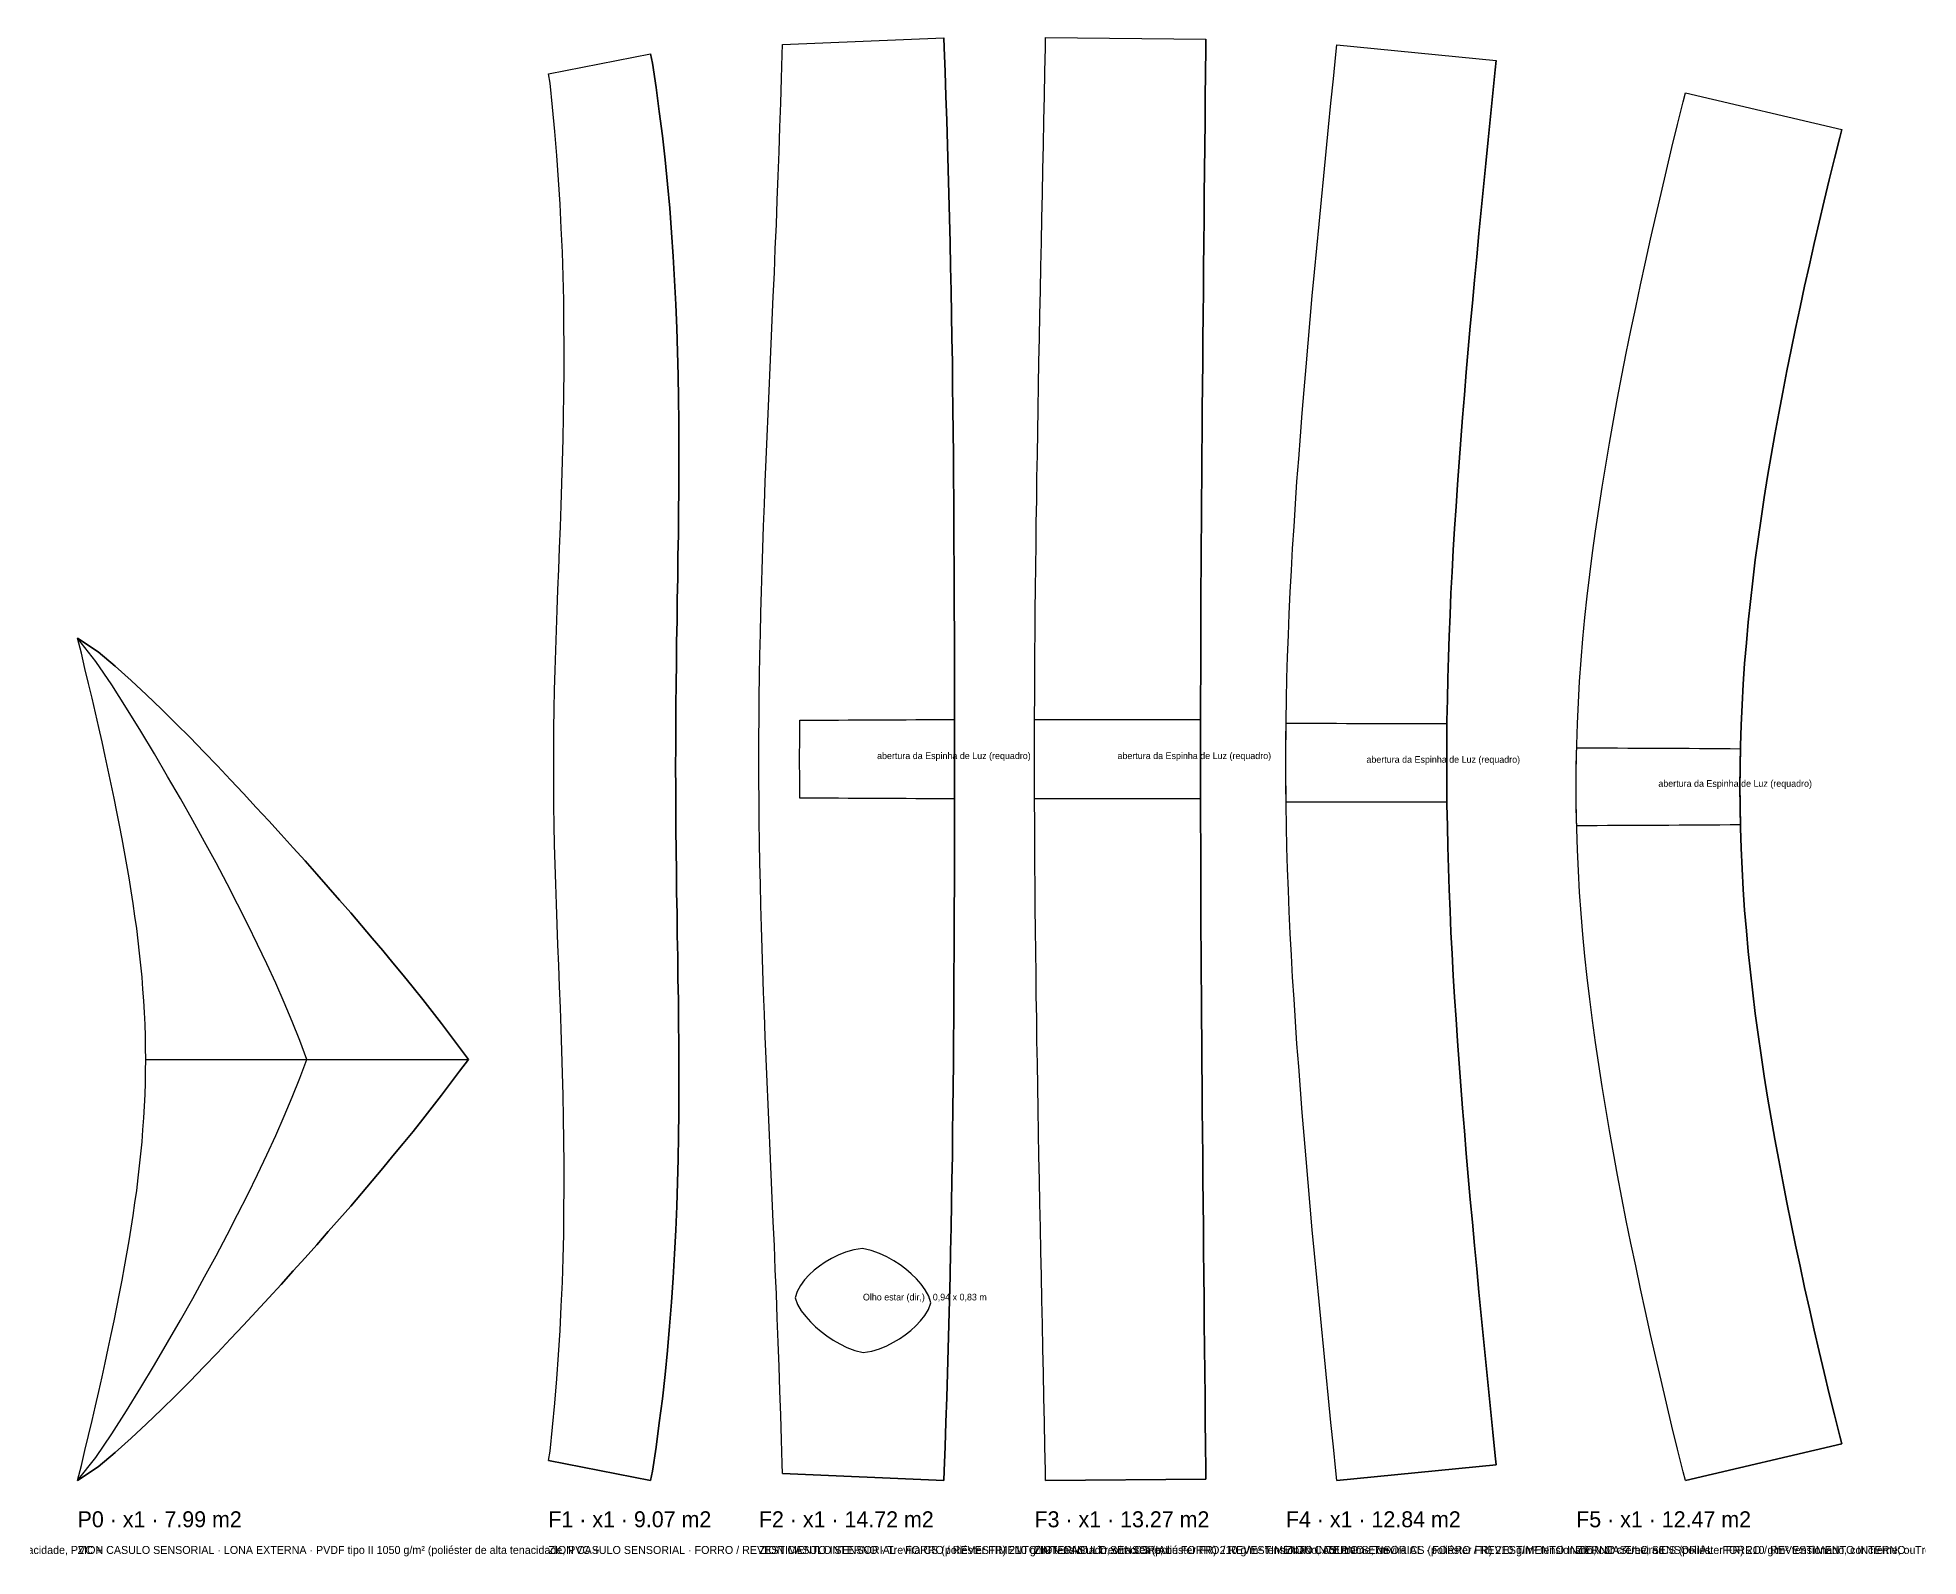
# Model space of a CAD drawing. Header units: metres. Extents: x 0 to 50.3, y -0.6 to 11.6.
# Drawn here: x 24.96 to 39.07, y -0.57 to 10.82 of the extents above; entities that cross this region are included whole.
import ezdxf

# ---------------------------------------------------------------- set-up
doc = ezdxf.new("R2010")
doc.units = ezdxf.units.M
for name, color, linetype in [('BOLSA', 30, 'Continuous'), ('CONTORNO', 7, 'Continuous'), ('KEDER', 5, 'Continuous'), ('LINHA', 8, 'Continuous'), ('RECORTE', 3, 'Continuous'), ('TEXTO', 2, 'Continuous')]:
    doc.layers.add(name, color=color, linetype=linetype)

msp = doc.modelspace()

# ---------------------------------------------------------------- linework, layer by layer
at = {"layer": 'BOLSA'}
msp.add_lwpolyline([(25.265, 0), (25.418, 0.103), (25.547, 0.21), (25.667, 0.318), (25.782, 0.425), (25.894, 0.532), (26.002, 0.639), (26.108, 0.746), (26.212, 0.852), (26.313, 0.957), (26.412, 1.062), (26.51, 1.165), (26.605, 1.268), (26.699, 1.37), (26.792, 1.471), (26.882, 1.572), (26.972, 1.671), (27.059, 1.769), (27.145, 1.867), (27.23, 1.963), (27.313, 2.059), (27.394, 2.154), (27.475, 2.248), (27.553, 2.342), (27.63, 2.435), (27.706, 2.527), (27.78, 2.618), (27.853, 2.709), (27.924, 2.8), (27.994, 2.89), (28.062, 2.979), (28.129, 3.069), (28.195, 3.158), (28.129, 3.248), (28.062, 3.337), (27.994, 3.427), (27.924, 3.517), (27.853, 3.608), (27.78, 3.698), (27.706, 3.79), (27.63, 3.882), (27.553, 3.975), (27.475, 4.068), (27.394, 4.162), (27.313, 4.257), (27.23, 4.353), (27.145, 4.45), (27.059, 4.547), (26.972, 4.646), (26.882, 4.745), (26.792, 4.845), (26.699, 4.946), (26.605, 5.048), (26.51, 5.151), (26.412, 5.255), (26.313, 5.359), (26.212, 5.465), (26.108, 5.571), (26.002, 5.677), (25.894, 5.784), (25.782, 5.891), (25.667, 5.999), (25.547, 6.106), (25.418, 6.213), (25.265, 6.317)], dxfattribs=at)
at = {"layer": 'CONTORNO'}
for points in [[(30.55, 0.053), (30.549, 0.125), (30.544, 0.307), (30.538, 0.49), (30.532, 0.672), (30.526, 0.855), (30.519, 1.037), (30.512, 1.219), (30.505, 1.401), (30.497, 1.582), (30.49, 1.762), (30.482, 1.941), (30.474, 2.119), (30.466, 2.296), (30.459, 2.472), (30.451, 2.647), (30.443, 2.82), (30.436, 2.991), (30.429, 3.162), (30.422, 3.33), (30.415, 3.497), (30.409, 3.663), (30.403, 3.827), (30.398, 3.99), (30.393, 4.151), (30.389, 4.312), (30.385, 4.471), (30.381, 4.629), (30.379, 4.786), (30.377, 4.943), (30.375, 5.098), (30.374, 5.254), (30.374, 5.41), (30.374, 5.565), (30.375, 5.721), (30.377, 5.877), (30.379, 6.033), (30.381, 6.19), (30.385, 6.348), (30.389, 6.507), (30.393, 6.668), (30.398, 6.829), (30.403, 6.992), (30.409, 7.156), (30.415, 7.322), (30.422, 7.489), (30.429, 7.657), (30.436, 7.828), (30.443, 7.999), (30.451, 8.172), (30.459, 8.347), (30.466, 8.523), (30.474, 8.7), (30.482, 8.878), (30.49, 9.057), (30.497, 9.237), (30.505, 9.418), (30.512, 9.6), (30.519, 9.782), (30.526, 9.964), (30.532, 10.147), (30.538, 10.329), (30.544, 10.512), (30.549, 10.694), (30.55, 10.767), (31.76, 10.819), (31.764, 10.746), (31.771, 10.563), (31.777, 10.38), (31.783, 10.197), (31.789, 10.013), (31.794, 9.83), (31.799, 9.648), (31.804, 9.465), (31.808, 9.284), (31.812, 9.102), (31.816, 8.922), (31.819, 8.743), (31.822, 8.565), (31.825, 8.388), (31.827, 8.212), (31.829, 8.037), (31.831, 7.864), (31.833, 7.692), (31.834, 7.521), (31.835, 7.352), (31.836, 7.185), (31.837, 7.018), (31.838, 6.853), (31.839, 6.689), (31.839, 6.527), (31.84, 6.365), (31.84, 6.204), (31.84, 6.044), (31.841, 5.885), (31.841, 5.726), (31.841, 5.568), (31.841, 5.41), (31.841, 5.251), (31.841, 5.093), (31.841, 4.934), (31.84, 4.775), (31.84, 4.615), (31.84, 4.454), (31.839, 4.292), (31.839, 4.13), (31.838, 3.966), (31.837, 3.801), (31.836, 3.634), (31.835, 3.467), (31.834, 3.298), (31.833, 3.127), (31.831, 2.955), (31.829, 2.782), (31.827, 2.607), (31.825, 2.432), (31.822, 2.254), (31.819, 2.076), (31.816, 1.897), (31.812, 1.717), (31.808, 1.536), (31.804, 1.354), (31.799, 1.171), (31.794, 0.989), (31.789, 0.806), (31.783, 0.622), (31.777, 0.439), (31.771, 0.256), (31.764, 0.073), (31.76, 0)], [(32.524, 0), (32.523, 0.073), (32.519, 0.256), (32.515, 0.439), (32.511, 0.623), (32.507, 0.806), (32.504, 0.989), (32.5, 1.172), (32.496, 1.354), (32.492, 1.536), (32.489, 1.717), (32.485, 1.897), (32.481, 2.077), (32.478, 2.255), (32.474, 2.432), (32.471, 2.608), (32.468, 2.782), (32.465, 2.956), (32.462, 3.128), (32.459, 3.298), (32.457, 3.467), (32.454, 3.635), (32.452, 3.801), (32.45, 3.966), (32.448, 4.13), (32.446, 4.293), (32.445, 4.454), (32.444, 4.615), (32.443, 4.775), (32.442, 4.934), (32.441, 5.093), (32.441, 5.251), (32.441, 5.41), (32.441, 5.568), (32.441, 5.727), (32.442, 5.885), (32.443, 6.045), (32.444, 6.205), (32.445, 6.365), (32.446, 6.527), (32.448, 6.69), (32.45, 6.853), (32.452, 7.018), (32.454, 7.185), (32.457, 7.352), (32.459, 7.522), (32.462, 7.692), (32.465, 7.864), (32.468, 8.037), (32.471, 8.212), (32.474, 8.388), (32.478, 8.565), (32.481, 8.743), (32.485, 8.922), (32.489, 9.103), (32.492, 9.284), (32.496, 9.465), (32.5, 9.648), (32.504, 9.831), (32.507, 10.014), (32.511, 10.197), (32.515, 10.38), (32.519, 10.563), (32.523, 10.746), (32.524, 10.82), (33.726, 10.808), (33.725, 10.735), (33.723, 10.553), (33.721, 10.37), (33.72, 10.188), (33.718, 10.005), (33.716, 9.823), (33.714, 9.641), (33.713, 9.459), (33.711, 9.278), (33.709, 9.097), (33.707, 8.918), (33.706, 8.739), (33.704, 8.561), (33.702, 8.385), (33.701, 8.209), (33.699, 8.035), (33.698, 7.862), (33.696, 7.691), (33.695, 7.521), (33.694, 7.352), (33.692, 7.184), (33.691, 7.018), (33.69, 6.853), (33.689, 6.69), (33.689, 6.527), (33.688, 6.365), (33.687, 6.205), (33.687, 6.045), (33.686, 5.885), (33.686, 5.727), (33.686, 5.568), (33.686, 5.41), (33.686, 5.251), (33.686, 5.093), (33.686, 4.934), (33.687, 4.775), (33.687, 4.615), (33.688, 4.454), (33.689, 4.293), (33.689, 4.13), (33.69, 3.966), (33.691, 3.801), (33.692, 3.635), (33.694, 3.468), (33.695, 3.299), (33.696, 3.129), (33.698, 2.957), (33.699, 2.785), (33.701, 2.61), (33.702, 2.435), (33.704, 2.258), (33.706, 2.081), (33.707, 1.902), (33.709, 1.722), (33.711, 1.542), (33.713, 1.361), (33.714, 1.179), (33.716, 0.997), (33.718, 0.814), (33.72, 0.632), (33.721, 0.449), (33.723, 0.267), (33.725, 0.085), (33.726, 0.012)], [(34.709, 0), (34.701, 0.073), (34.682, 0.254), (34.664, 0.435), (34.646, 0.617), (34.627, 0.799), (34.61, 0.98), (34.592, 1.161), (34.575, 1.342), (34.558, 1.523), (34.541, 1.702), (34.524, 1.881), (34.508, 2.059), (34.492, 2.236), (34.477, 2.412), (34.462, 2.587), (34.448, 2.761), (34.435, 2.933), (34.422, 3.104), (34.409, 3.274), (34.398, 3.442), (34.387, 3.609), (34.376, 3.775), (34.367, 3.94), (34.359, 4.103), (34.351, 4.266), (34.345, 4.427), (34.339, 4.588), (34.334, 4.747), (34.331, 4.907), (34.328, 5.066), (34.326, 5.224), (34.326, 5.382), (34.326, 5.541), (34.328, 5.699), (34.331, 5.858), (34.334, 6.017), (34.339, 6.177), (34.345, 6.338), (34.351, 6.499), (34.359, 6.662), (34.367, 6.825), (34.376, 6.99), (34.387, 7.155), (34.398, 7.323), (34.409, 7.491), (34.422, 7.661), (34.435, 7.832), (34.448, 8.004), (34.462, 8.178), (34.477, 8.352), (34.492, 8.528), (34.508, 8.705), (34.524, 8.883), (34.541, 9.062), (34.558, 9.242), (34.575, 9.422), (34.592, 9.603), (34.61, 9.784), (34.627, 9.966), (34.646, 10.148), (34.664, 10.329), (34.682, 10.511), (34.701, 10.692), (34.709, 10.765), (35.903, 10.647), (35.896, 10.578), (35.878, 10.403), (35.86, 10.227), (35.842, 10.052), (35.825, 9.876), (35.807, 9.701), (35.79, 9.525), (35.774, 9.35), (35.757, 9.176), (35.741, 9.002), (35.725, 8.828), (35.709, 8.655), (35.694, 8.483), (35.679, 8.312), (35.665, 8.142), (35.651, 7.972), (35.638, 7.804), (35.625, 7.637), (35.613, 7.47), (35.602, 7.305), (35.591, 7.14), (35.581, 6.977), (35.572, 6.815), (35.564, 6.653), (35.557, 6.492), (35.55, 6.332), (35.545, 6.173), (35.54, 6.014), (35.537, 5.856), (35.534, 5.698), (35.533, 5.54), (35.532, 5.382), (35.533, 5.225), (35.534, 5.067), (35.537, 4.909), (35.54, 4.751), (35.545, 4.592), (35.55, 4.432), (35.557, 4.272), (35.564, 4.112), (35.572, 3.95), (35.581, 3.788), (35.591, 3.624), (35.602, 3.46), (35.613, 3.295), (35.625, 3.128), (35.638, 2.961), (35.651, 2.792), (35.665, 2.623), (35.679, 2.453), (35.694, 2.281), (35.709, 2.109), (35.725, 1.937), (35.741, 1.763), (35.757, 1.589), (35.774, 1.414), (35.79, 1.239), (35.807, 1.064), (35.825, 0.889), (35.842, 0.713), (35.86, 0.537), (35.878, 0.362), (35.896, 0.187), (35.903, 0.118)], [(28.795, 0.15), (28.808, 0.22), (28.827, 0.4), (28.844, 0.581), (28.859, 0.762), (28.872, 0.944), (28.883, 1.125), (28.892, 1.307), (28.9, 1.487), (28.906, 1.667), (28.91, 1.846), (28.912, 2.024), (28.913, 2.2), (28.913, 2.375), (28.912, 2.548), (28.909, 2.719), (28.906, 2.889), (28.901, 3.056), (28.897, 3.222), (28.891, 3.385), (28.885, 3.546), (28.879, 3.705), (28.873, 3.862), (28.867, 4.017), (28.861, 4.17), (28.856, 4.322), (28.851, 4.472), (28.846, 4.62), (28.842, 4.767), (28.839, 4.914), (28.837, 5.059), (28.836, 5.204), (28.835, 5.349), (28.836, 5.493), (28.837, 5.638), (28.839, 5.784), (28.842, 5.93), (28.846, 6.077), (28.851, 6.226), (28.856, 6.376), (28.861, 6.527), (28.867, 6.68), (28.873, 6.835), (28.879, 6.992), (28.885, 7.151), (28.891, 7.312), (28.897, 7.476), (28.901, 7.641), (28.906, 7.809), (28.909, 7.978), (28.912, 8.149), (28.913, 8.322), (28.913, 8.497), (28.912, 8.674), (28.91, 8.851), (28.906, 9.03), (28.9, 9.21), (28.892, 9.391), (28.883, 9.572), (28.872, 9.753), (28.859, 9.935), (28.844, 10.116), (28.827, 10.297), (28.808, 10.478), (28.795, 10.548), (29.56, 10.697), (29.576, 10.627), (29.603, 10.446), (29.627, 10.265), (29.65, 10.084), (29.67, 9.903), (29.688, 9.721), (29.705, 9.54), (29.719, 9.358), (29.731, 9.178), (29.742, 8.998), (29.751, 8.819), (29.758, 8.64), (29.764, 8.463), (29.768, 8.287), (29.771, 8.113), (29.773, 7.939), (29.774, 7.768), (29.774, 7.597), (29.773, 7.428), (29.772, 7.261), (29.77, 7.095), (29.767, 6.931), (29.765, 6.768), (29.762, 6.607), (29.76, 6.447), (29.757, 6.288), (29.755, 6.129), (29.753, 5.972), (29.752, 5.816), (29.75, 5.66), (29.75, 5.504), (29.749, 5.349), (29.75, 5.193), (29.75, 5.038), (29.752, 4.882), (29.753, 4.725), (29.755, 4.568), (29.757, 4.41), (29.76, 4.251), (29.762, 4.091), (29.765, 3.929), (29.767, 3.766), (29.77, 3.602), (29.772, 3.436), (29.773, 3.269), (29.774, 3.1), (29.774, 2.93), (29.773, 2.758), (29.771, 2.585), (29.768, 2.41), (29.764, 2.234), (29.758, 2.057), (29.751, 1.879), (29.742, 1.7), (29.731, 1.52), (29.719, 1.339), (29.704, 1.158), (29.688, 0.976), (29.67, 0.795), (29.65, 0.613), (29.627, 0.432), (29.603, 0.251), (29.576, 0.071), (29.56, 0)], [(37.323, 0), (37.305, 0.067), (37.262, 0.237), (37.221, 0.409), (37.18, 0.58), (37.139, 0.752), (37.1, 0.924), (37.061, 1.096), (37.023, 1.267), (36.985, 1.439), (36.949, 1.61), (36.914, 1.781), (36.879, 1.951), (36.846, 2.12), (36.814, 2.289), (36.783, 2.457), (36.753, 2.624), (36.725, 2.791), (36.698, 2.956), (36.672, 3.121), (36.648, 3.285), (36.626, 3.449), (36.605, 3.611), (36.586, 3.773), (36.569, 3.933), (36.554, 4.094), (36.541, 4.253), (36.529, 4.412), (36.52, 4.571), (36.513, 4.729), (36.507, 4.887), (36.504, 5.045), (36.503, 5.202), (36.504, 5.36), (36.507, 5.518), (36.513, 5.676), (36.52, 5.834), (36.529, 5.992), (36.541, 6.151), (36.554, 6.311), (36.569, 6.471), (36.586, 6.632), (36.605, 6.794), (36.626, 6.956), (36.648, 7.119), (36.672, 7.283), (36.698, 7.448), (36.725, 7.614), (36.753, 7.78), (36.783, 7.948), (36.814, 8.116), (36.846, 8.285), (36.879, 8.454), (36.914, 8.624), (36.949, 8.795), (36.985, 8.966), (37.023, 9.137), (37.061, 9.309), (37.1, 9.481), (37.139, 9.652), (37.18, 9.824), (37.221, 9.996), (37.262, 10.167), (37.305, 10.338), (37.323, 10.405), (38.496, 10.13), (38.479, 10.071), (38.44, 9.912), (38.401, 9.754), (38.362, 9.595), (38.325, 9.435), (38.288, 9.276), (38.252, 9.116), (38.216, 8.957), (38.182, 8.798), (38.148, 8.638), (38.115, 8.479), (38.083, 8.32), (38.052, 8.161), (38.022, 8.003), (37.993, 7.845), (37.965, 7.687), (37.938, 7.529), (37.913, 7.372), (37.889, 7.215), (37.867, 7.059), (37.846, 6.903), (37.827, 6.747), (37.809, 6.591), (37.793, 6.436), (37.779, 6.281), (37.766, 6.127), (37.756, 5.972), (37.747, 5.818), (37.74, 5.664), (37.735, 5.51), (37.732, 5.356), (37.731, 5.202), (37.732, 5.048), (37.735, 4.895), (37.74, 4.741), (37.747, 4.587), (37.756, 4.432), (37.766, 4.278), (37.779, 4.123), (37.793, 3.968), (37.809, 3.813), (37.827, 3.658), (37.846, 3.502), (37.867, 3.346), (37.889, 3.189), (37.913, 3.033), (37.938, 2.875), (37.965, 2.718), (37.993, 2.56), (38.022, 2.402), (38.052, 2.243), (38.083, 2.085), (38.115, 1.926), (38.148, 1.766), (38.182, 1.607), (38.216, 1.448), (38.252, 1.288), (38.288, 1.129), (38.325, 0.969), (38.362, 0.81), (38.401, 0.651), (38.44, 0.492), (38.479, 0.334), (38.496, 0.275)], [(25.265, 0), (25.293, 0.114), (25.32, 0.227), (25.347, 0.338), (25.373, 0.45), (25.398, 0.56), (25.423, 0.669), (25.448, 0.777), (25.472, 0.884), (25.495, 0.99), (25.517, 1.095), (25.539, 1.199), (25.56, 1.301), (25.58, 1.403), (25.599, 1.503), (25.617, 1.603), (25.635, 1.701), (25.651, 1.798), (25.667, 1.894), (25.681, 1.989), (25.695, 2.083), (25.708, 2.176), (25.719, 2.269), (25.73, 2.36), (25.739, 2.451), (25.748, 2.541), (25.755, 2.63), (25.762, 2.719), (25.767, 2.807), (25.771, 2.895), (25.774, 2.983), (25.775, 3.071), (25.776, 3.158), (25.775, 3.246), (25.774, 3.333), (25.771, 3.421), (25.767, 3.509), (25.762, 3.597), (25.755, 3.686), (25.748, 3.776), (25.739, 3.866), (25.73, 3.956), (25.719, 4.048), (25.708, 4.14), (25.695, 4.233), (25.681, 4.327), (25.667, 4.422), (25.651, 4.519), (25.635, 4.616), (25.617, 4.714), (25.599, 4.813), (25.58, 4.914), (25.56, 5.015), (25.539, 5.118), (25.517, 5.222), (25.495, 5.327), (25.472, 5.433), (25.448, 5.54), (25.423, 5.648), (25.398, 5.757), (25.373, 5.867), (25.347, 5.978), (25.32, 6.09), (25.293, 6.203), (25.265, 6.317), (25.265, 6.317), (25.418, 6.213), (25.547, 6.106), (25.667, 5.999), (25.782, 5.891), (25.894, 5.784), (26.002, 5.677), (26.108, 5.571), (26.212, 5.465), (26.313, 5.359), (26.412, 5.255), (26.51, 5.151), (26.605, 5.048), (26.699, 4.946), (26.792, 4.845), (26.882, 4.745), (26.972, 4.646), (27.059, 4.547), (27.145, 4.45), (27.23, 4.353), (27.313, 4.257), (27.394, 4.162), (27.475, 4.068), (27.553, 3.975), (27.63, 3.882), (27.706, 3.79), (27.78, 3.698), (27.853, 3.608), (27.924, 3.517), (27.994, 3.427), (28.062, 3.337), (28.129, 3.248), (28.195, 3.158), (28.129, 3.069), (28.062, 2.979), (27.994, 2.89), (27.924, 2.8), (27.853, 2.709), (27.78, 2.618), (27.706, 2.527), (27.63, 2.435), (27.553, 2.342), (27.475, 2.248), (27.394, 2.154), (27.313, 2.059), (27.23, 1.963), (27.145, 1.867), (27.059, 1.769), (26.972, 1.671), (26.882, 1.572), (26.792, 1.471), (26.699, 1.37), (26.605, 1.268), (26.51, 1.165), (26.412, 1.062), (26.313, 0.957), (26.212, 0.852), (26.108, 0.746), (26.002, 0.639), (25.894, 0.532), (25.782, 0.425), (25.667, 0.318), (25.547, 0.21), (25.418, 0.103), (25.265, 0)]]:
    msp.add_lwpolyline(points, close=True, dxfattribs=at)
at = {"layer": 'KEDER'}
for points in [[(30.55, 0.053), (30.549, 0.125), (30.544, 0.307), (30.538, 0.49), (30.532, 0.672), (30.526, 0.855), (30.519, 1.037), (30.512, 1.219), (30.505, 1.401), (30.497, 1.582), (30.49, 1.762), (30.482, 1.941), (30.474, 2.119), (30.466, 2.296), (30.459, 2.472), (30.451, 2.647), (30.443, 2.82), (30.436, 2.991), (30.429, 3.162), (30.422, 3.33), (30.415, 3.497), (30.409, 3.663), (30.403, 3.827), (30.398, 3.99), (30.393, 4.151), (30.389, 4.312), (30.385, 4.471), (30.381, 4.629), (30.379, 4.786), (30.377, 4.943), (30.375, 5.098), (30.374, 5.254), (30.374, 5.41), (30.374, 5.565), (30.375, 5.721), (30.377, 5.877), (30.379, 6.033), (30.381, 6.19), (30.385, 6.348), (30.389, 6.507), (30.393, 6.668), (30.398, 6.829), (30.403, 6.992), (30.409, 7.156), (30.415, 7.322), (30.422, 7.489), (30.429, 7.657), (30.436, 7.828), (30.443, 7.999), (30.451, 8.172), (30.459, 8.347), (30.466, 8.523), (30.474, 8.7), (30.482, 8.878), (30.49, 9.057), (30.497, 9.237), (30.505, 9.418), (30.512, 9.6), (30.519, 9.782), (30.526, 9.964), (30.532, 10.147), (30.538, 10.329), (30.544, 10.512), (30.549, 10.694), (30.55, 10.767)], [(30.55, 10.767), (31.76, 10.819)], [(31.76, 0), (31.764, 0.073), (31.771, 0.256), (31.777, 0.439), (31.783, 0.622), (31.789, 0.806), (31.794, 0.989), (31.799, 1.171), (31.804, 1.354), (31.808, 1.536), (31.812, 1.717), (31.816, 1.897), (31.819, 2.076), (31.822, 2.254), (31.825, 2.432), (31.827, 2.607), (31.829, 2.782), (31.831, 2.955), (31.833, 3.127), (31.834, 3.298), (31.835, 3.467), (31.836, 3.634), (31.837, 3.801), (31.838, 3.966), (31.839, 4.13), (31.839, 4.292), (31.84, 4.454), (31.84, 4.615), (31.84, 4.775), (31.841, 4.934), (31.841, 5.093), (31.841, 5.251), (31.841, 5.41), (31.841, 5.568), (31.841, 5.726), (31.841, 5.885), (31.84, 6.044), (31.84, 6.204), (31.84, 6.365), (31.839, 6.527), (31.839, 6.689), (31.838, 6.853), (31.837, 7.018), (31.836, 7.185), (31.835, 7.352), (31.834, 7.521), (31.833, 7.692), (31.831, 7.864), (31.829, 8.037), (31.827, 8.212), (31.825, 8.388), (31.822, 8.565), (31.819, 8.743), (31.816, 8.922), (31.812, 9.102), (31.808, 9.284), (31.804, 9.465), (31.799, 9.648), (31.794, 9.83), (31.789, 10.013), (31.783, 10.197), (31.777, 10.38), (31.771, 10.563), (31.764, 10.746), (31.76, 10.819)], [(32.524, 0), (32.523, 0.073), (32.519, 0.256), (32.515, 0.439), (32.511, 0.623), (32.507, 0.806), (32.504, 0.989), (32.5, 1.172), (32.496, 1.354), (32.492, 1.536), (32.489, 1.717), (32.485, 1.897), (32.481, 2.077), (32.478, 2.255), (32.474, 2.432), (32.471, 2.608), (32.468, 2.782), (32.465, 2.956), (32.462, 3.128), (32.459, 3.298), (32.457, 3.467), (32.454, 3.635), (32.452, 3.801), (32.45, 3.966), (32.448, 4.13), (32.446, 4.293), (32.445, 4.454), (32.444, 4.615), (32.443, 4.775), (32.442, 4.934), (32.441, 5.093), (32.441, 5.251), (32.441, 5.41), (32.441, 5.568), (32.441, 5.727), (32.442, 5.885), (32.443, 6.045), (32.444, 6.205), (32.445, 6.365), (32.446, 6.527), (32.448, 6.69), (32.45, 6.853), (32.452, 7.018), (32.454, 7.185), (32.457, 7.352), (32.459, 7.522), (32.462, 7.692), (32.465, 7.864), (32.468, 8.037), (32.471, 8.212), (32.474, 8.388), (32.478, 8.565), (32.481, 8.743), (32.485, 8.922), (32.489, 9.103), (32.492, 9.284), (32.496, 9.465), (32.5, 9.648), (32.504, 9.831), (32.507, 10.014), (32.511, 10.197), (32.515, 10.38), (32.519, 10.563), (32.523, 10.746), (32.524, 10.82)], [(32.524, 10.82), (33.726, 10.808)], [(33.726, 0.012), (33.725, 0.085), (33.723, 0.267), (33.721, 0.449), (33.72, 0.632), (33.718, 0.814), (33.716, 0.997), (33.714, 1.179), (33.713, 1.361), (33.711, 1.542), (33.709, 1.722), (33.707, 1.902), (33.706, 2.081), (33.704, 2.258), (33.702, 2.435), (33.701, 2.61), (33.699, 2.785), (33.698, 2.957), (33.696, 3.129), (33.695, 3.299), (33.694, 3.468), (33.692, 3.635), (33.691, 3.801), (33.69, 3.966), (33.689, 4.13), (33.689, 4.293), (33.688, 4.454), (33.687, 4.615), (33.687, 4.775), (33.686, 4.934), (33.686, 5.093), (33.686, 5.251), (33.686, 5.41), (33.686, 5.568), (33.686, 5.727), (33.686, 5.885), (33.687, 6.045), (33.687, 6.205), (33.688, 6.365), (33.689, 6.527), (33.689, 6.69), (33.69, 6.853), (33.691, 7.018), (33.692, 7.184), (33.694, 7.352), (33.695, 7.521), (33.696, 7.691), (33.698, 7.862), (33.699, 8.035), (33.701, 8.209), (33.702, 8.385), (33.704, 8.561), (33.706, 8.739), (33.707, 8.918), (33.709, 9.097), (33.711, 9.278), (33.713, 9.459), (33.714, 9.641), (33.716, 9.823), (33.718, 10.005), (33.72, 10.188), (33.721, 10.37), (33.723, 10.553), (33.725, 10.735), (33.726, 10.808)], [(34.709, 0), (34.701, 0.073), (34.682, 0.254), (34.664, 0.435), (34.646, 0.617), (34.627, 0.799), (34.61, 0.98), (34.592, 1.161), (34.575, 1.342), (34.558, 1.523), (34.541, 1.702), (34.524, 1.881), (34.508, 2.059), (34.492, 2.236), (34.477, 2.412), (34.462, 2.587), (34.448, 2.761), (34.435, 2.933), (34.422, 3.104), (34.409, 3.274), (34.398, 3.442), (34.387, 3.609), (34.376, 3.775), (34.367, 3.94), (34.359, 4.103), (34.351, 4.266), (34.345, 4.427), (34.339, 4.588), (34.334, 4.747), (34.331, 4.907), (34.328, 5.066), (34.326, 5.224), (34.326, 5.382), (34.326, 5.541), (34.328, 5.699), (34.331, 5.858), (34.334, 6.017), (34.339, 6.177), (34.345, 6.338), (34.351, 6.499), (34.359, 6.662), (34.367, 6.825), (34.376, 6.99), (34.387, 7.155), (34.398, 7.323), (34.409, 7.491), (34.422, 7.661), (34.435, 7.832), (34.448, 8.004), (34.462, 8.178), (34.477, 8.352), (34.492, 8.528), (34.508, 8.705), (34.524, 8.883), (34.541, 9.062), (34.558, 9.242), (34.575, 9.422), (34.592, 9.603), (34.61, 9.784), (34.627, 9.966), (34.646, 10.148), (34.664, 10.329), (34.682, 10.511), (34.701, 10.692), (34.709, 10.765)], [(34.709, 10.765), (35.903, 10.647)], [(28.795, 10.548), (29.56, 10.697)], [(29.56, 0), (29.576, 0.071), (29.603, 0.251), (29.627, 0.432), (29.65, 0.613), (29.67, 0.795), (29.688, 0.976), (29.704, 1.158), (29.719, 1.339), (29.731, 1.52), (29.742, 1.7), (29.751, 1.879), (29.758, 2.057), (29.764, 2.234), (29.768, 2.41), (29.771, 2.585), (29.773, 2.758), (29.774, 2.93), (29.774, 3.1), (29.773, 3.269), (29.772, 3.436), (29.77, 3.602), (29.767, 3.766), (29.765, 3.929), (29.762, 4.091), (29.76, 4.251), (29.757, 4.41), (29.755, 4.568), (29.753, 4.725), (29.752, 4.882), (29.75, 5.038), (29.75, 5.193), (29.749, 5.349), (29.75, 5.504), (29.75, 5.66), (29.752, 5.816), (29.753, 5.972), (29.755, 6.129), (29.757, 6.288), (29.76, 6.447), (29.762, 6.607), (29.765, 6.768), (29.767, 6.931), (29.77, 7.095), (29.772, 7.261), (29.773, 7.428), (29.774, 7.597), (29.774, 7.768), (29.773, 7.939), (29.771, 8.113), (29.768, 8.287), (29.764, 8.463), (29.758, 8.64), (29.751, 8.819), (29.742, 8.998), (29.731, 9.178), (29.719, 9.358), (29.705, 9.54), (29.688, 9.721), (29.67, 9.903), (29.65, 10.084), (29.627, 10.265), (29.603, 10.446), (29.576, 10.627), (29.56, 10.697)], [(35.903, 0.118), (35.896, 0.187), (35.878, 0.362), (35.86, 0.537), (35.842, 0.713), (35.825, 0.889), (35.807, 1.064), (35.79, 1.239), (35.774, 1.414), (35.757, 1.589), (35.741, 1.763), (35.725, 1.937), (35.709, 2.109), (35.694, 2.281), (35.679, 2.453), (35.665, 2.623), (35.651, 2.792), (35.638, 2.961), (35.625, 3.128), (35.613, 3.295), (35.602, 3.46), (35.591, 3.624), (35.581, 3.788), (35.572, 3.95), (35.564, 4.112), (35.557, 4.272), (35.55, 4.432), (35.545, 4.592), (35.54, 4.751), (35.537, 4.909), (35.534, 5.067), (35.533, 5.225), (35.532, 5.382), (35.533, 5.54), (35.534, 5.698), (35.537, 5.856), (35.54, 6.014), (35.545, 6.173), (35.55, 6.332), (35.557, 6.492), (35.564, 6.653), (35.572, 6.815), (35.581, 6.977), (35.591, 7.14), (35.602, 7.305), (35.613, 7.47), (35.625, 7.637), (35.638, 7.804), (35.651, 7.972), (35.665, 8.142), (35.679, 8.312), (35.694, 8.483), (35.709, 8.655), (35.725, 8.828), (35.741, 9.002), (35.757, 9.176), (35.774, 9.35), (35.79, 9.525), (35.807, 9.701), (35.825, 9.876), (35.842, 10.052), (35.86, 10.227), (35.878, 10.403), (35.896, 10.578), (35.903, 10.647)], [(28.795, 0.15), (28.808, 0.22), (28.827, 0.4), (28.844, 0.581), (28.859, 0.762), (28.872, 0.944), (28.883, 1.125), (28.892, 1.307), (28.9, 1.487), (28.906, 1.667), (28.91, 1.846), (28.912, 2.024), (28.913, 2.2), (28.913, 2.375), (28.912, 2.548), (28.909, 2.719), (28.906, 2.889), (28.901, 3.056), (28.897, 3.222), (28.891, 3.385), (28.885, 3.546), (28.879, 3.705), (28.873, 3.862), (28.867, 4.017), (28.861, 4.17), (28.856, 4.322), (28.851, 4.472), (28.846, 4.62), (28.842, 4.767), (28.839, 4.914), (28.837, 5.059), (28.836, 5.204), (28.835, 5.349), (28.836, 5.493), (28.837, 5.638), (28.839, 5.784), (28.842, 5.93), (28.846, 6.077), (28.851, 6.226), (28.856, 6.376), (28.861, 6.527), (28.867, 6.68), (28.873, 6.835), (28.879, 6.992), (28.885, 7.151), (28.891, 7.312), (28.897, 7.476), (28.901, 7.641), (28.906, 7.809), (28.909, 7.978), (28.912, 8.149), (28.913, 8.322), (28.913, 8.497), (28.912, 8.674), (28.91, 8.851), (28.906, 9.03), (28.9, 9.21), (28.892, 9.391), (28.883, 9.572), (28.872, 9.753), (28.859, 9.935), (28.844, 10.116), (28.827, 10.297), (28.808, 10.478), (28.795, 10.548)], [(37.323, 0), (37.305, 0.067), (37.262, 0.237), (37.221, 0.409), (37.18, 0.58), (37.139, 0.752), (37.1, 0.924), (37.061, 1.096), (37.023, 1.267), (36.985, 1.439), (36.949, 1.61), (36.914, 1.781), (36.879, 1.951), (36.846, 2.12), (36.814, 2.289), (36.783, 2.457), (36.753, 2.624), (36.725, 2.791), (36.698, 2.956), (36.672, 3.121), (36.648, 3.285), (36.626, 3.449), (36.605, 3.611), (36.586, 3.773), (36.569, 3.933), (36.554, 4.094), (36.541, 4.253), (36.529, 4.412), (36.52, 4.571), (36.513, 4.729), (36.507, 4.887), (36.504, 5.045), (36.503, 5.202), (36.504, 5.36), (36.507, 5.518), (36.513, 5.676), (36.52, 5.834), (36.529, 5.992), (36.541, 6.151), (36.554, 6.311), (36.569, 6.471), (36.586, 6.632), (36.605, 6.794), (36.626, 6.956), (36.648, 7.119), (36.672, 7.283), (36.698, 7.448), (36.725, 7.614), (36.753, 7.78), (36.783, 7.948), (36.814, 8.116), (36.846, 8.285), (36.879, 8.454), (36.914, 8.624), (36.949, 8.795), (36.985, 8.966), (37.023, 9.137), (37.061, 9.309), (37.1, 9.481), (37.139, 9.652), (37.18, 9.824), (37.221, 9.996), (37.262, 10.167), (37.305, 10.338), (37.323, 10.405)], [(37.323, 10.405), (38.496, 10.13)], [(38.496, 0.275), (38.479, 0.334), (38.44, 0.492), (38.401, 0.651), (38.362, 0.81), (38.325, 0.969), (38.288, 1.129), (38.252, 1.288), (38.216, 1.448), (38.182, 1.607), (38.148, 1.766), (38.115, 1.926), (38.083, 2.085), (38.052, 2.243), (38.022, 2.402), (37.993, 2.56), (37.965, 2.718), (37.938, 2.875), (37.913, 3.033), (37.889, 3.189), (37.867, 3.346), (37.846, 3.502), (37.827, 3.658), (37.809, 3.813), (37.793, 3.968), (37.779, 4.123), (37.766, 4.278), (37.756, 4.432), (37.747, 4.587), (37.74, 4.741), (37.735, 4.895), (37.732, 5.048), (37.731, 5.202), (37.732, 5.356), (37.735, 5.51), (37.74, 5.664), (37.747, 5.818), (37.756, 5.972), (37.766, 6.127), (37.779, 6.281), (37.793, 6.436), (37.809, 6.591), (37.827, 6.747), (37.846, 6.903), (37.867, 7.059), (37.889, 7.215), (37.913, 7.372), (37.938, 7.529), (37.965, 7.687), (37.993, 7.845), (38.022, 8.003), (38.052, 8.161), (38.083, 8.32), (38.115, 8.479), (38.148, 8.638), (38.182, 8.798), (38.216, 8.957), (38.252, 9.116), (38.288, 9.276), (38.325, 9.435), (38.362, 9.595), (38.401, 9.754), (38.44, 9.912), (38.479, 10.071), (38.496, 10.13)], [(25.265, 0), (25.293, 0.114), (25.32, 0.227), (25.347, 0.338), (25.373, 0.45), (25.398, 0.56), (25.423, 0.669), (25.448, 0.777), (25.472, 0.884), (25.495, 0.99), (25.517, 1.095), (25.539, 1.199), (25.56, 1.301), (25.58, 1.403), (25.599, 1.503), (25.617, 1.603), (25.635, 1.701), (25.651, 1.798), (25.667, 1.894), (25.681, 1.989), (25.695, 2.083), (25.708, 2.176), (25.719, 2.269), (25.73, 2.36), (25.739, 2.451), (25.748, 2.541), (25.755, 2.63), (25.762, 2.719), (25.767, 2.807), (25.771, 2.895), (25.774, 2.983), (25.775, 3.071), (25.776, 3.158), (25.775, 3.246), (25.774, 3.333), (25.771, 3.421), (25.767, 3.509), (25.762, 3.597), (25.755, 3.686), (25.748, 3.776), (25.739, 3.866), (25.73, 3.956), (25.719, 4.048), (25.708, 4.14), (25.695, 4.233), (25.681, 4.327), (25.667, 4.422), (25.651, 4.519), (25.635, 4.616), (25.617, 4.714), (25.599, 4.813), (25.58, 4.914), (25.56, 5.015), (25.539, 5.118), (25.517, 5.222), (25.495, 5.327), (25.472, 5.433), (25.448, 5.54), (25.423, 5.648), (25.398, 5.757), (25.373, 5.867), (25.347, 5.978), (25.32, 6.09), (25.293, 6.203), (25.265, 6.317)], [(28.795, 0.15), (29.56, 0)], [(37.323, 0), (38.496, 0.275)], [(30.55, 0.053), (31.76, 0)], [(32.524, 0), (33.726, 0.012)], [(34.709, 0), (35.903, 0.118)]]:
    msp.add_lwpolyline(points, dxfattribs=at)
at = {"layer": 'LINHA'}
for points in [[(25.265, 6.317), (25.265, 6.317)], [(25.265, 0), (25.402, 0.174), (25.521, 0.35), (25.632, 0.524), (25.739, 0.697), (25.842, 0.868), (25.94, 1.036), (26.036, 1.203), (26.128, 1.366), (26.217, 1.527), (26.303, 1.686), (26.386, 1.842), (26.465, 1.995), (26.542, 2.146), (26.615, 2.296), (26.685, 2.443), (26.751, 2.588), (26.815, 2.732), (26.875, 2.875), (26.932, 3.017), (26.985, 3.158), (26.932, 3.3), (26.875, 3.442), (26.815, 3.585), (26.751, 3.729), (26.685, 3.874), (26.615, 4.021), (26.542, 4.17), (26.465, 4.321), (26.386, 4.475), (26.303, 4.631), (26.217, 4.789), (26.128, 4.95), (26.036, 5.114), (25.94, 5.28), (25.842, 5.449), (25.739, 5.619), (25.632, 5.792), (25.521, 5.967), (25.402, 6.142), (25.265, 6.317)], [(25.776, 3.158), (25.927, 3.158), (26.078, 3.158), (26.23, 3.158), (26.381, 3.158), (26.532, 3.158), (26.683, 3.158), (26.834, 3.158), (26.985, 3.158), (27.137, 3.158), (27.288, 3.158), (27.439, 3.158), (27.59, 3.158), (27.741, 3.158), (27.892, 3.158), (28.044, 3.158), (28.195, 3.158)], [(25.265, 0), (25.265, 0)]]:
    msp.add_lwpolyline(points, dxfattribs=at)
at = {"layer": 'RECORTE'}
for points in [[(30.68, 5.117), (30.68, 5.131), (30.68, 5.146), (30.68, 5.161), (30.68, 5.175), (30.68, 5.19), (30.68, 5.205), (30.68, 5.219), (30.68, 5.234), (30.68, 5.248), (30.68, 5.263), (30.68, 5.278), (30.68, 5.292), (30.68, 5.307), (30.68, 5.322), (30.679, 5.336), (30.679, 5.351), (30.679, 5.366), (30.679, 5.38), (30.679, 5.395), (30.679, 5.41), (30.679, 5.424), (30.679, 5.439), (30.679, 5.453), (30.679, 5.468), (30.679, 5.483), (30.68, 5.497), (30.68, 5.512), (30.68, 5.527), (30.68, 5.541), (30.68, 5.556), (30.68, 5.571), (30.68, 5.585), (30.68, 5.6), (30.68, 5.615), (30.68, 5.629), (30.68, 5.644), (30.68, 5.658), (30.68, 5.673), (30.68, 5.688), (30.68, 5.702), (30.753, 5.703), (30.825, 5.703), (30.898, 5.703), (30.97, 5.703), (31.043, 5.704), (31.115, 5.704), (31.188, 5.704), (31.26, 5.705), (31.333, 5.705), (31.406, 5.705), (31.478, 5.705), (31.551, 5.706), (31.623, 5.706), (31.696, 5.706), (31.768, 5.706), (31.841, 5.707), (31.841, 5.692), (31.841, 5.677), (31.841, 5.662), (31.841, 5.647), (31.841, 5.632), (31.841, 5.617), (31.841, 5.603), (31.841, 5.588), (31.841, 5.573), (31.841, 5.558), (31.841, 5.543), (31.841, 5.528), (31.841, 5.513), (31.841, 5.499), (31.841, 5.484), (31.841, 5.469), (31.841, 5.454), (31.841, 5.439), (31.841, 5.424), (31.841, 5.41), (31.841, 5.395), (31.841, 5.38), (31.841, 5.365), (31.841, 5.35), (31.841, 5.335), (31.841, 5.32), (31.841, 5.306), (31.841, 5.291), (31.841, 5.276), (31.841, 5.261), (31.841, 5.246), (31.841, 5.231), (31.841, 5.216), (31.841, 5.202), (31.841, 5.187), (31.841, 5.172), (31.841, 5.157), (31.841, 5.142), (31.841, 5.127), (31.841, 5.112), (31.768, 5.113), (31.696, 5.113), (31.623, 5.113), (31.551, 5.113), (31.478, 5.114), (31.406, 5.114), (31.333, 5.114), (31.26, 5.114), (31.188, 5.115), (31.115, 5.115), (31.043, 5.115), (30.97, 5.116), (30.898, 5.116), (30.825, 5.116), (30.753, 5.116)], [(32.441, 5.112), (32.441, 5.127), (32.441, 5.142), (32.441, 5.157), (32.441, 5.172), (32.441, 5.187), (32.441, 5.202), (32.441, 5.217), (32.441, 5.231), (32.441, 5.246), (32.441, 5.261), (32.441, 5.276), (32.441, 5.291), (32.441, 5.306), (32.441, 5.321), (32.441, 5.336), (32.441, 5.35), (32.441, 5.365), (32.441, 5.38), (32.441, 5.395), (32.441, 5.41), (32.441, 5.425), (32.441, 5.439), (32.441, 5.454), (32.441, 5.469), (32.441, 5.484), (32.441, 5.499), (32.441, 5.514), (32.441, 5.529), (32.441, 5.543), (32.441, 5.558), (32.441, 5.573), (32.441, 5.588), (32.441, 5.603), (32.441, 5.618), (32.441, 5.633), (32.441, 5.648), (32.441, 5.662), (32.441, 5.677), (32.441, 5.692), (32.441, 5.707), (32.519, 5.707), (32.597, 5.707), (32.675, 5.707), (32.752, 5.707), (32.83, 5.707), (32.908, 5.707), (32.986, 5.707), (33.064, 5.707), (33.141, 5.707), (33.219, 5.707), (33.297, 5.707), (33.375, 5.707), (33.453, 5.707), (33.53, 5.707), (33.608, 5.707), (33.686, 5.707), (33.686, 5.692), (33.686, 5.677), (33.686, 5.663), (33.686, 5.648), (33.686, 5.633), (33.686, 5.618), (33.686, 5.603), (33.686, 5.588), (33.686, 5.573), (33.686, 5.558), (33.686, 5.544), (33.686, 5.529), (33.686, 5.514), (33.686, 5.499), (33.686, 5.484), (33.686, 5.469), (33.686, 5.454), (33.686, 5.439), (33.686, 5.425), (33.686, 5.41), (33.686, 5.395), (33.686, 5.38), (33.686, 5.365), (33.686, 5.35), (33.686, 5.335), (33.686, 5.321), (33.686, 5.306), (33.686, 5.291), (33.686, 5.276), (33.686, 5.261), (33.686, 5.246), (33.686, 5.231), (33.686, 5.217), (33.686, 5.202), (33.686, 5.187), (33.686, 5.172), (33.686, 5.157), (33.686, 5.142), (33.686, 5.127), (33.686, 5.112), (33.608, 5.112), (33.53, 5.112), (33.453, 5.112), (33.375, 5.112), (33.297, 5.112), (33.219, 5.112), (33.141, 5.112), (33.064, 5.112), (32.986, 5.112), (32.908, 5.112), (32.83, 5.112), (32.752, 5.112), (32.675, 5.112), (32.597, 5.112), (32.519, 5.112)], [(34.328, 5.086), (34.328, 5.101), (34.327, 5.115), (34.327, 5.13), (34.327, 5.145), (34.327, 5.16), (34.327, 5.175), (34.327, 5.19), (34.327, 5.204), (34.326, 5.219), (34.326, 5.234), (34.326, 5.249), (34.326, 5.264), (34.326, 5.279), (34.326, 5.293), (34.326, 5.308), (34.326, 5.323), (34.326, 5.338), (34.326, 5.353), (34.326, 5.368), (34.326, 5.382), (34.326, 5.397), (34.326, 5.412), (34.326, 5.427), (34.326, 5.442), (34.326, 5.456), (34.326, 5.471), (34.326, 5.486), (34.326, 5.501), (34.326, 5.516), (34.326, 5.531), (34.326, 5.545), (34.327, 5.56), (34.327, 5.575), (34.327, 5.59), (34.327, 5.605), (34.327, 5.62), (34.327, 5.634), (34.327, 5.649), (34.328, 5.664), (34.328, 5.679), (34.403, 5.679), (34.479, 5.679), (34.554, 5.679), (34.629, 5.679), (34.705, 5.679), (34.78, 5.678), (34.856, 5.678), (34.931, 5.678), (35.006, 5.678), (35.082, 5.678), (35.157, 5.678), (35.233, 5.678), (35.308, 5.678), (35.383, 5.678), (35.459, 5.678), (35.534, 5.678), (35.534, 5.663), (35.534, 5.648), (35.534, 5.633), (35.534, 5.619), (35.533, 5.604), (35.533, 5.589), (35.533, 5.574), (35.533, 5.559), (35.533, 5.545), (35.533, 5.53), (35.533, 5.515), (35.533, 5.5), (35.533, 5.486), (35.533, 5.471), (35.532, 5.456), (35.532, 5.441), (35.532, 5.427), (35.532, 5.412), (35.532, 5.397), (35.532, 5.382), (35.532, 5.368), (35.532, 5.353), (35.532, 5.338), (35.532, 5.323), (35.532, 5.309), (35.533, 5.294), (35.533, 5.279), (35.533, 5.264), (35.533, 5.249), (35.533, 5.235), (35.533, 5.22), (35.533, 5.205), (35.533, 5.19), (35.533, 5.176), (35.533, 5.161), (35.534, 5.146), (35.534, 5.131), (35.534, 5.117), (35.534, 5.102), (35.534, 5.087), (35.459, 5.087), (35.383, 5.087), (35.308, 5.087), (35.233, 5.087), (35.157, 5.087), (35.082, 5.087), (35.006, 5.086), (34.931, 5.086), (34.856, 5.086), (34.78, 5.086), (34.705, 5.086), (34.629, 5.086), (34.554, 5.086), (34.479, 5.086), (34.403, 5.086)], [(36.507, 4.909), (36.507, 4.924), (36.506, 4.939), (36.506, 4.953), (36.506, 4.968), (36.506, 4.983), (36.505, 4.997), (36.505, 5.012), (36.505, 5.026), (36.504, 5.041), (36.504, 5.056), (36.504, 5.07), (36.504, 5.085), (36.504, 5.1), (36.504, 5.114), (36.504, 5.129), (36.504, 5.144), (36.504, 5.158), (36.503, 5.173), (36.503, 5.188), (36.503, 5.202), (36.503, 5.217), (36.503, 5.232), (36.504, 5.246), (36.504, 5.261), (36.504, 5.276), (36.504, 5.29), (36.504, 5.305), (36.504, 5.32), (36.504, 5.334), (36.504, 5.349), (36.504, 5.363), (36.505, 5.378), (36.505, 5.393), (36.505, 5.407), (36.506, 5.422), (36.506, 5.437), (36.506, 5.451), (36.506, 5.466), (36.507, 5.481), (36.507, 5.495), (36.584, 5.495), (36.66, 5.495), (36.737, 5.494), (36.814, 5.494), (36.891, 5.493), (36.967, 5.493), (37.044, 5.492), (37.121, 5.492), (37.198, 5.491), (37.274, 5.491), (37.351, 5.491), (37.428, 5.49), (37.504, 5.49), (37.581, 5.489), (37.658, 5.489), (37.735, 5.488), (37.734, 5.474), (37.734, 5.46), (37.734, 5.445), (37.734, 5.431), (37.733, 5.417), (37.733, 5.402), (37.733, 5.388), (37.732, 5.374), (37.732, 5.36), (37.732, 5.345), (37.732, 5.331), (37.732, 5.317), (37.732, 5.302), (37.732, 5.288), (37.732, 5.274), (37.731, 5.26), (37.731, 5.245), (37.731, 5.231), (37.731, 5.217), (37.731, 5.202), (37.731, 5.188), (37.731, 5.174), (37.731, 5.159), (37.731, 5.145), (37.732, 5.131), (37.732, 5.117), (37.732, 5.102), (37.732, 5.088), (37.732, 5.074), (37.732, 5.059), (37.732, 5.045), (37.732, 5.031), (37.733, 5.016), (37.733, 5.002), (37.733, 4.988), (37.734, 4.974), (37.734, 4.959), (37.734, 4.945), (37.734, 4.931), (37.735, 4.916), (37.658, 4.916), (37.581, 4.915), (37.504, 4.915), (37.428, 4.915), (37.351, 4.914), (37.274, 4.914), (37.198, 4.913), (37.121, 4.913), (37.044, 4.912), (36.967, 4.912), (36.891, 4.911), (36.814, 4.911), (36.737, 4.911), (36.66, 4.91), (36.584, 4.91)], [(31.663, 1.333), (31.648, 1.384), (31.622, 1.431), (31.59, 1.474), (31.555, 1.514), (31.517, 1.551), (31.476, 1.586), (31.433, 1.618), (31.385, 1.649), (31.334, 1.677), (31.278, 1.704), (31.217, 1.726), (31.151, 1.74), (31.085, 1.731), (31.024, 1.712), (30.969, 1.69), (30.918, 1.665), (30.871, 1.638), (30.828, 1.608), (30.788, 1.577), (30.751, 1.542), (30.716, 1.505), (30.686, 1.464), (30.66, 1.419), (30.646, 1.37), (30.664, 1.32), (30.692, 1.273), (30.725, 1.23), (30.761, 1.19), (30.799, 1.153), (30.84, 1.118), (30.884, 1.085), (30.93, 1.054), (30.98, 1.025), (31.034, 0.998), (31.093, 0.976), (31.157, 0.961), (31.22, 0.971), (31.279, 0.989), (31.333, 1.011), (31.383, 1.037), (31.429, 1.064), (31.472, 1.094), (31.513, 1.126), (31.551, 1.16), (31.587, 1.198), (31.619, 1.239), (31.646, 1.284)]]:
    msp.add_lwpolyline(points, close=True, dxfattribs=at)

# ---------------------------------------------------------------- texts
at = {"layer": 'TEXTO'}
for s, height, p in [('abertura da Espinha de Luz (requadro)', 0.05, (31.26, 5.41)), ('abertura da Espinha de Luz (requadro)', 0.05, (33.063, 5.41)), ('abertura da Espinha de Luz (requadro)', 0.05, (34.93, 5.382)), ('abertura da Espinha de Luz (requadro)', 0.05, (37.119, 5.202)), ('Olho estar (dir,) · 0,94 x 0,83 m', 0.05, (31.154, 1.351)), ('P0 · x1 · 7.99 m2', 0.12, (25.265, -0.35)), ('F1 · x1 · 9.07 m2', 0.12, (28.795, -0.35)), ('F2 · x1 · 14.72 m2', 0.12, (30.374, -0.35)), ('F3 · x1 · 13.27 m2', 0.12, (32.441, -0.35)), ('F4 · x1 · 12.84 m2', 0.12, (34.326, -0.35)), ('F5 · x1 · 12.47 m2', 0.12, (36.503, -0.35)), ('ZION CASULO SENSORIAL · LONA EXTERNA · PVDF tipo II 1050 g/m² (poliéster de alta tenacidade, PVC + ', 0.06, (21.536, -0.55)), ('ZION CASULO SENSORIAL · LONA EXTERNA · PVDF tipo II 1050 g/m² (poliéster de alta tenacidade, PVC + ', 0.06, (25.265, -0.55)), ('ZION CASULO SENSORIAL · FORRO / REVESTIMENTO INTERNO · Trevira CS (poliéster FR) 210 g/m² tensionado, cor creme; ou', 0.06, (28.795, -0.55)), ('ZION CASULO SENSORIAL · FORRO / REVESTIMENTO INTERNO · Trevira CS (poliéster FR) 210 g/m² tensionado, cor creme; ou', 0.06, (30.374, -0.55)), ('ZION CASULO SENSORIAL · FORRO / REVESTIMENTO INTERNO · Trevira CS (poliéster FR) 210 g/m² tensionado, cor creme; ou', 0.06, (32.441, -0.55)), ('ZION CASULO SENSORIAL · FORRO / REVESTIMENTO INTERNO · Trevira CS (poliéster FR) 210 g/m² tensionado, cor creme; ou', 0.06, (34.326, -0.55)), ('ZION CASULO SENSORIAL · FORRO / REVESTIMENTO INTERNO · Trevira CS (poliéster FR) 210 g/m² tensionado, cor creme; ou', 0.06, (36.503, -0.55))]:
    msp.add_text(s, height=height, dxfattribs=at).set_placement(p)

doc.saveas('drawing.dxf')
